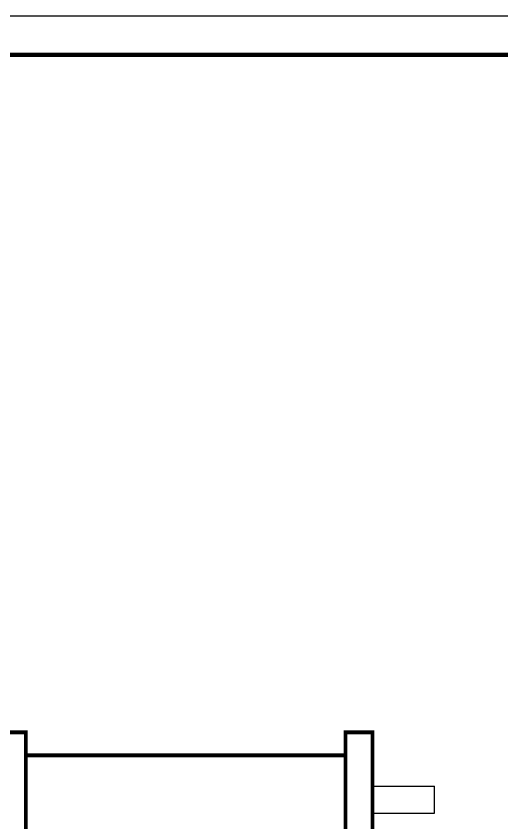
# Model space of a CAD drawing. Header units: millimetres. Extents: x 591771 to 1936534, y -622016 to 355666.
# Drawn here: x 652747 to 665348, y -65059 to -44136 of the extents above; entities that cross this region are included whole.
import ezdxf

# ---------------------------------------------------------------- set-up
doc = ezdxf.new("R2010")
doc.units = ezdxf.units.MM
doc.header["$LTSCALE"] = 80
for name, color, linetype in [('\\M+5C1A2\\M+5C3E6\\M+5CFDF\\M+5CCF51', 7, 'Continuous'), ('\\M+5C1A2\\M+5C3E6\\M+5CFDF\\M+5CCF55', 140, 'Continuous'), ('\\M+5CDBC\\M+5BFF2', 252, 'Continuous')]:
    doc.layers.add(name, color=color, linetype=linetype)

msp = doc.modelspace()

# ---------------------------------------------------------------- linework, layer by layer
at = {"layer": '\\M+5C1A2\\M+5C3E6\\M+5CFDF\\M+5CCF51'}
for p, q in [((652997.4, -62708.8), (652497.4, -62708.8)), ((652997.4, -63308.8), (652997.4, -62708.8)), ((661292.8, -63308.8), (661292.8, -62708.8)), ((661792.8, -62708.8), (661292.8, -62708.8)), ((661992.5, -62708.8), (661992.5, -87408.8)), ((652997.2, -63308.8), (652997.2, -87408.8)), ((661292.8, -63308.8), (652997.4, -63308.8)), ((661997.6, -64108.8), (663596.7, -64108.8)), ((663596.7, -64808.8), (663596.7, -64108.8)), ((661997.6, -64808.8), (663596.7, -64808.8))]:
    msp.add_line(p, q, dxfattribs=at)
at = {"layer": '\\M+5C1A2\\M+5C3E6\\M+5CFDF\\M+5CCF55'}
for p, q in [((661992.5, -87408.8), (661992.5, -62708.8)), ((661992.5, -87408.8), (661992.5, -62708.8)), ((661292.8, -63308.8), (652997.2, -63308.8)), ((661292.8, -63308.8), (652997.4, -63308.8))]:
    msp.add_line(p, q, dxfattribs=at)
at = {"layer": '\\M+5C1A2\\M+5C3E6\\M+5CFDF\\M+5CCF55', "const_width": 100}
for points in [[(652997.4, -87408.8), (652997.4, -62708.8), (652497.4, -62708.8), (652497.4, -87408.8), (652497.4, -63358.8)], [(652997.2, -63308.8), (661292.8, -63308.8), (661292.8, -62708.8), (661992.5, -62708.8), (661992.5, -87408.8)], [(661292.8, -63308.8), (661292.8, -87408.8)]]:
    msp.add_lwpolyline(points, dxfattribs=at)
at = {"layer": '\\M+5CDBC\\M+5BFF2', "color": 2}
msp.add_lwpolyline([(593376.3, -103536), (677476.3, -103536), (677476.3, -44136), (593376.3, -44136)], close=True, dxfattribs=at)
at = {"layer": '\\M+5CDBC\\M+5BFF2', "color": 2, "const_width": 112.5}
msp.add_lwpolyline([(594376.4, -102536), (676476.3, -102536), (676476.3, -45136), (594376.4, -45136)], close=True, dxfattribs=at)

doc.saveas('drawing.dxf')
